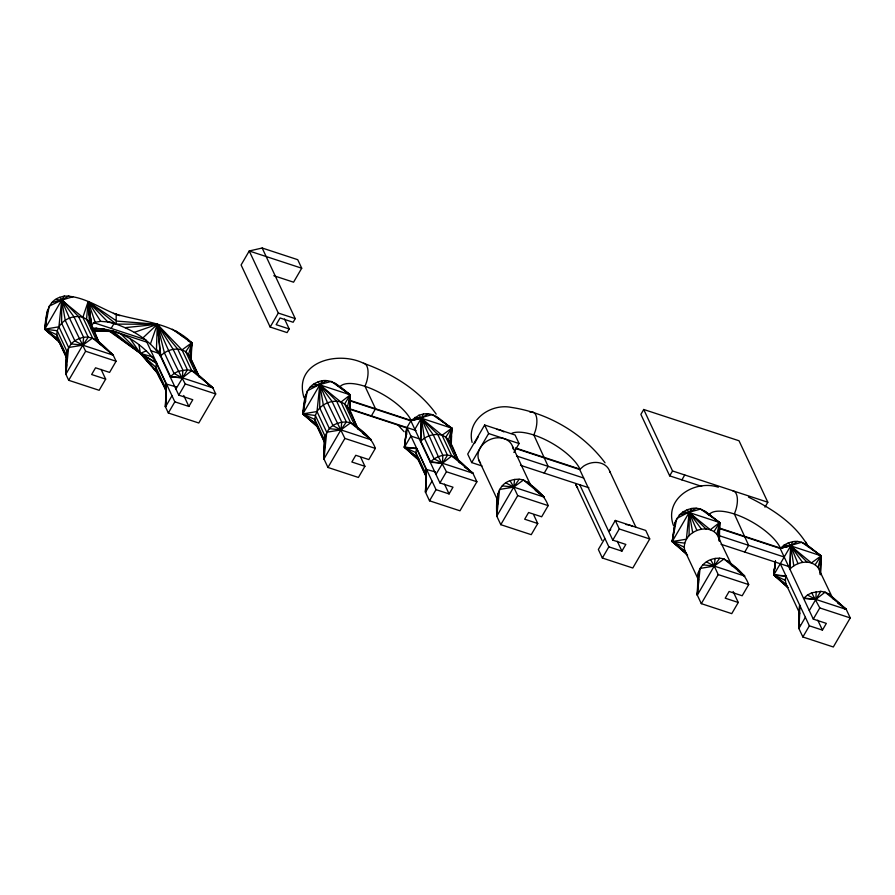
<?xml version="1.0" encoding="UTF-8"?>
<svg xmlns="http://www.w3.org/2000/svg" width="895" height="895" viewBox="0 0 895 895"><rect width="100%" height="100%" fill="white"/><g stroke="black" fill="none" stroke-linecap="round" stroke-linejoin="round"><path stroke-width="1.34" d="M119.874 315.7C101.616 309.446 84.242 295.82 64.283 296.077L61.677 300.116L61.632 323.229L71.331 343.926L82.776 345.157L113.229 355.158L116.081 361.244L109.582 372.409L95.552 367.8L91.637 374.524L105.666 379.133L99.155 390.298L68.702 380.297L65.85 374.211C65.424 361.625 64.239 343.769 79.129 338.724C93.382 332.235 104.033 346.835 113.229 355.158L110.924 354.073M697.91 576.369L697.306 595.119L701.3 603.644L731.752 613.646L738.263 602.48L725.207 598.184L729.123 591.472L742.179 595.757L748.69 584.592C744.718 573.068 733.866 565.215 723.999 558.972C719.569 557.686 714.881 558.066 710.585 559.644C702.653 562.709 695.829 571.413 698.615 580.184L684.932 550.962C683.142 545.514 685.313 539.674 689.105 535.624L689.15 512.511L691.757 508.472C703.257 506.201 711.066 516.93 719.602 522.512L719.468 541.419L718.763 537.604L719.602 522.512L704.331 510.877M108.541 321.596C128.578 327.671 148.827 338.142 160.507 356.165C166.671 349.408 177.691 346.701 185.724 351.724L195.412 372.421L212.865 387.871L182.412 377.869L170.195 376.862L174.077 373.483L178.284 371.28L187.413 369.792L191.698 370.619L195.412 372.421L212.865 387.871L215.717 393.957L198.791 422.999L168.327 412.998L165.485 406.912L166.112 384L176.483 386.92M350.124 412.405L350.247 394.852C341.241 387.714 330.512 376.314 317.848 382.064C304.513 386.584 303.942 402.191 302.857 413.893L318.262 427.519M805.377 617.293L798.877 628.469L799.682 605.121L798.877 628.469L802.871 636.983L833.323 646.984L850.25 617.93L846.256 609.417L828.804 593.967L825.089 592.166L820.804 591.349L811.675 592.826L807.469 595.03L803.587 598.408L815.804 599.415L846.256 609.417L828.804 593.967M451.248 445.609L451.807 428.19C443.059 422.675 435.149 411.745 423.492 414.005L421.355 418.189L420.84 441.145L430.529 461.842L442.454 463.23L472.907 473.231L476.901 481.756L459.974 510.799L429.51 500.808L425.528 492.284L426.154 469.36L435.473 471.945M780.295 563.738L809.371 625.818L822.438 630.102L826.342 623.39L813.286 619.105L780.216 548.501L784.087 545.122L788.294 542.918L790.71 545.849L789.905 569.186L790.71 545.849L792.847 541.654C804.504 539.394 812.414 550.336 821.162 555.851L820.57 574.601L819.865 570.786L821.162 555.851L805.422 544.059M171.985 395.747L165.485 406.912L166.112 384L156.412 363.303L140.392 353.357L108.194 330.389M349.766 412.371L350.247 394.852L340.111 387.513M719.121 540.032L719.602 522.512L700.617 509.065L679.406 514.927L675.031 522.445L672.223 541.553L687.617 555.18M799.772 624.553L798.877 628.469L799.503 605.546M191.161 361.58L191.765 342.819C171.068 321.898 139.844 321.775 113.441 313.362M537.75 523.508L524.683 519.212L528.598 512.499L541.665 516.784L548.165 505.619C544.194 494.096 533.342 486.242 523.474 480C519.055 478.713 514.368 479.093 510.06 480.671C495.181 485.705 496.356 503.561 496.792 516.146L500.786 524.671L531.238 534.673L537.75 523.508L533.756 514.983M156.412 350.236L157.319 324.303L116.708 321.081L88.146 301.593L82.843 317.367L92.543 338.064L113.229 355.158L109.895 352.63M166.078 404.305L165.485 406.912L166.28 383.575M349.632 412.696L350.247 394.852L331.262 381.404L310.05 387.267M349.195 400.121L411.141 420.449L418.938 415.258L421.355 418.189L420.549 441.526C424.901 436.805 431.345 434.22 437.756 434.467C452.165 435.194 453.586 453.038 459.627 462.603M426.322 468.946L425.528 492.284L432.028 481.118M719.132 536.239L719.602 522.512L716.09 520.644M59.126 341.879L44.75 329.17C45.835 317.468 46.406 301.85 59.741 297.341L78.547 316.55L88.247 337.247L82.776 345.157L65.85 374.211L66.946 351.444L57.258 330.747C59.987 321.808 69.407 316.103 78.547 316.55C92.968 317.277 94.378 335.122 100.419 344.687M191.06 357.553L191.765 342.819L185.332 338.265M450.968 445.598L451.416 436.223M451.55 433.549L451.807 428.19L441.09 420.594M497.888 493.38L496.792 516.146L513.719 487.104L519.189 479.183M698.402 572.352L697.306 595.119L714.232 566.076L719.703 558.156M820.268 574.601L821.162 555.851L801.707 542.247L780.216 548.501L719.636 528.609M816.229 591.573L815.804 599.415L809.293 610.58M165.485 406.912L166.011 397.313M425.673 489.543L425.528 492.284L426.154 469.36L416.634 448.25L404.428 447.243L406.71 427.955L411.085 420.437L432.352 414.586L451.807 428.19L450.498 443.126M425.908 485.426L426.356 477.192L425.651 473.377L415.962 452.68L416.455 448.663L404.428 447.243L406.766 427.967L350.079 409.362M798.877 628.469L799.705 613.366L799 609.551M66.554 371.638L65.85 374.211L66.677 364.701M188.095 340.906L191.765 342.819L185.724 351.724L188.599 354.409L199.54 377.343L190.456 357.765L191.765 342.819L172.31 329.226M324.438 453.508L323.956 458.945L327.95 467.458L358.403 477.46L364.914 466.295L360.92 457.77M497.15 512.074L496.792 516.146L499.555 489.453L513.719 487.104L523.474 480L544.171 497.094L513.719 487.104L505.854 482.864M497.855 503.93L497.396 497.396M697.664 591.047L697.306 595.119L700.069 568.426L714.232 566.076L723.999 558.972L744.696 576.067L714.232 566.076L706.379 561.847M698.257 584.256L698.492 581.537M65.85 374.211L68.613 347.506L58.913 326.82L61.677 300.116L68.859 295.853M191.071 349.497L191.765 342.819L182.009 349.923L191.698 370.619L212.865 387.871L210.459 386.752M305.665 394.784L302.857 413.893L314.861 419.486L324.561 440.183L325.265 443.998L315.566 423.301L314.861 419.486L315.364 415.481L317.02 411.543L319.783 384.85L322.39 380.811M358.537 429.421C352.485 419.856 351.075 402.012 336.665 401.284C328.89 400.938 321.115 404.898 317.02 411.543L326.72 432.24L323.956 458.945L340.883 429.891L346.354 421.97L336.665 401.284L317.848 382.064M450.565 440.206L450.979 436.201M451.527 430.864L451.807 428.19L449.368 426.915M820.2 565.192L821.162 555.851L817.504 553.927M514.614 479.407L513.719 487.104L517.713 495.617L548.165 505.619M715.127 558.379L714.232 566.076L718.226 574.59L748.69 584.592M775.462 561.031L773.783 574.903L785.989 575.91C784.747 579.826 785.452 584.189 787.88 587.512L773.783 574.903L775.417 561.12L773.783 574.903L787.768 587.489M47.558 310.05L44.75 329.17L59.316 341.935L66.733 357.754M406.766 427.967L406.733 434.522M675.031 522.445L672.223 541.553L686.789 554.329L684.932 550.962L672.223 541.553L676.687 518.507L696.321 508.248M783.091 582.589L773.783 574.903L775.462 561.78M404.987 444.692L404.428 447.243L419.408 460.724M799.705 613.366L786.023 584.155L773.783 574.903L774.634 571.088M731.886 565.606L716.906 534.248L719.602 522.512L689.15 512.511L682.997 511.929L679.406 514.927M46.093 324.147L44.75 329.17L56.396 338.657M303.864 410.134L302.857 413.893L317.423 426.669L325.411 443.707M677.515 545.872L672.223 541.553L673.555 536.541M191.765 342.819L188.599 354.409L190.456 357.765M832.976 598.789L818.008 567.43L821.162 555.851L790.71 545.849L784.087 545.122M150.416 344.027L157.319 324.303L116.227 324.113L107.87 321.965L100.71 321.339L95.183 322.278L91.648 324.74L88.146 301.593L116.227 324.113L116.149 314.044M92.756 328.465C117.726 327.604 142.406 342.897 156.591 362.878C153.593 373.014 163.248 381.438 165.743 390.6M364.914 466.295L351.858 462.01L355.762 455.286L368.829 459.582L375.329 448.406C371.358 436.883 360.517 429.041 350.65 422.798C346.22 421.5 341.532 421.892 337.236 423.458C322.357 428.504 323.531 446.359 323.956 458.945L325.053 436.178L315.364 415.481L302.857 413.893L307.332 390.858L326.966 380.588M474.507 443.472L478.21 436.849M604.684 538.745L598.352 549.485L602.346 558.01L632.799 568.012L649.736 538.958L645.742 530.444L615.279 520.442L609.07 531.227A18.213 14.689 -25.1 0 1 610.759 529.639M684.753 474.976L681.9 479.877M73.144 296.67L61.677 300.116L44.75 329.17L57.459 338.567L59.316 341.935M68.702 380.297L85.629 351.243L69.43 318.027L61.677 300.116L55.524 299.534M111.17 328.398L114.426 322.804M175.901 389.034L187.413 369.792L177.713 349.106L157.319 324.303L125.233 327.659M168.327 412.998L174.838 401.833L145.751 339.753L93.237 322.513M174.838 401.833L188.867 406.442L192.783 399.729L178.754 395.12L185.265 383.955C174.76 364.679 165.62 344.664 157.319 324.303L134.306 332.369M284.554 319.034L289.208 328.968L287.094 332.604L270.167 327.044L241.091 264.965L249.235 250.98L262.168 248.016L297.722 259.684L301.716 268.209L293.571 282.193L273.814 275.705M270.167 327.044L278.311 313.071L249.235 250.98L301.716 268.209M262.168 248.016L295.238 318.62L293.124 322.256L280.068 317.971L276.152 324.684L289.208 328.968M327.95 467.458L344.877 438.416L327.536 402.761L319.783 384.85L313.63 384.268M371.156 416.287L375.531 408.758L365.026 386.338L366.614 381.863A18.213 8.167 -71.8 0 0 363.482 363.236C338.064 350.661 292.967 361.681 304.031 397.727M414.844 429.354L421.355 418.189L428.067 413.77M435.943 474.395L447.455 455.163L437.756 434.467L421.355 418.189L414.732 417.462M429.51 500.808L436.022 489.643L406.934 427.553L404.428 447.243L418.524 459.851L426.501 476.89M436.022 489.643L449.077 493.928L452.993 487.204L439.937 482.92L446.437 471.754L438.326 456.651L421.355 418.189L411.141 420.449A41.931 16.121 30.2 0 0 374.602 390.13A41.931 16.121 30.2 0 0 339.44 387.423M513.875 452.467L519.078 443.54L515.095 435.015L484.631 425.013L467.705 454.067L471.699 462.581L482.013 465.971M471.699 462.581L488.625 433.538L484.631 425.013M500.786 524.671L517.713 495.617M544.216 473.086L548.132 466.373L533.867 435.026L535.456 430.551A18.213 8.167 -71.8 0 0 530.03 412.215M764.968 507.141L767.821 502.24L739.024 440.765L643.729 409.485L640.876 414.385L669.673 475.86L701.68 486.365M602.346 558.01L608.857 546.845L579.77 484.766M608.857 546.845L621.913 551.13L625.829 544.417L612.773 540.132L619.273 528.967L615.279 520.442M669.673 475.86L672.525 470.96L643.729 409.485M684.227 547.147L672.223 541.553L689.15 512.511L687.203 509.725L682.997 511.929M701.3 603.644L718.226 574.59M744.741 552.058L748.645 545.346L734.381 513.998L735.97 509.523A18.213 8.167 -71.8 0 0 732.837 490.896M785.318 580.34L773.783 574.903L790.71 545.849L797.423 541.43M802.871 636.983L809.371 625.818M813.286 619.105L819.798 607.94L811.675 592.826M716.906 534.248L714.031 531.563L719.602 522.512L710.317 529.762C702.832 527.535 694.531 530.164 689.105 535.624M820.804 591.349L815.804 599.415L803.878 598.028M818.008 567.43L815.121 564.756L821.162 555.851L811.407 562.944C803.923 560.717 795.621 563.358 790.196 568.806M612.773 540.132L579.691 469.517L583.574 466.15A18.213 14.689 -25.1 0 1 609.652 471.117L635.819 526.998M142.887 337.941L157.319 324.303L182.009 349.923M191.698 370.619L182.412 377.869L170.486 376.482L160.798 355.785L157.319 324.303L173.138 349.33L182.837 370.027L182.412 377.869L174.077 373.483L164.378 352.787L157.319 324.303L160.507 356.165M349.878 412.483L350.247 394.852L319.783 384.85L323.33 404.965L333.018 425.662L340.883 429.891L371.347 439.892L350.65 422.798L340.95 402.101L350.247 394.852L346.734 392.983M348.96 400.512L410.85 420.84L421.355 418.189L442.052 435.283L451.74 455.98L442.454 463.23L430.238 462.223C433.549 458.609 438.091 456.327 442.88 455.387C456.081 452.769 463.644 466.687 472.907 473.231L470.792 471.665M92.543 338.064L82.776 345.157L68.613 347.506M350.65 422.798L340.883 429.891L326.72 432.24M442.052 435.283L451.807 428.19L421.355 418.189L424.42 438.147L434.12 458.844L442.454 463.23L442.88 455.387L433.18 434.69L421.355 418.189M82.843 317.367L61.677 300.116L49.225 306.124L44.75 329.17L56.754 334.752L66.454 355.449M92.99 331.072L110.678 331.43L140.392 353.357L146.5 350.75M110.678 331.43L112.311 330.837L146.892 342.181M59.741 297.341L64.283 296.077M418.938 415.258L423.492 414.005M687.203 509.725L691.757 508.472M788.294 542.918L792.847 541.654M51.944 302.532L61.677 300.116L73.983 316.774L83.671 337.471L82.776 345.157L74.911 340.928L65.223 320.231L61.677 300.116M815.121 564.756L811.407 562.944L790.71 545.849L780.507 548.109L718.551 527.781M807.111 562.127L790.71 545.849L780.44 548.098A41.931 16.121 30.2 0 0 743.958 517.791A41.931 16.121 30.2 0 0 708.795 515.084M91.268 329.002L96.794 328.051M58.913 326.82L44.75 329.17L57.258 330.747L56.754 334.752L57.459 338.567L66.588 358.045M317.02 411.543L302.857 413.893L319.783 384.85L340.95 402.101M674.864 542.426L672.223 541.553L686.387 539.204L689.15 512.511L710.317 529.762L714.031 531.563M93.046 329.338L103.954 328.678M93.136 330.747L112.311 330.837L140.392 353.357L155.92 367.308L165.609 388.005L166.078 390.544M502.274 485.862L513.719 487.104L510.06 480.671M702.788 564.834L714.232 566.076L710.585 559.644M773.783 574.903L785.81 576.324M718.338 487.204C694.755 479.418 663.743 498.616 673.398 525.387M672.223 541.553L684.72 543.142M121.317 334.372L140.392 353.357L152.508 356.948M278.311 313.071L295.238 318.62M672.525 470.96L767.821 502.24M488.625 433.538L519.078 443.54M515.397 447.936L579.982 469.137A41.931 16.121 30.2 0 0 548.299 441.201A41.931 16.121 30.2 0 0 511.761 433.325M516.482 448.775L579.691 469.517M516.527 455.991L583.685 478.042M348.994 408.534L416.085 430.551M520.51 465.31L588.91 487.764M719.681 535.836L784.199 557.014M150.886 350.706L159.813 353.637M420.068 439.076L410.928 436.078L404.428 447.243L418.916 459.202M721.034 544.283L789.435 566.736M85.629 351.243L116.081 361.244M185.265 383.955L215.717 393.957M344.877 438.416L375.329 448.406M446.437 471.754L476.901 481.756M619.273 528.967L649.736 538.958M819.798 607.94L850.25 617.93M363.482 363.236C391.473 373.304 418.737 389.515 436.212 414.116M843.862 608.298L846.256 609.417L825.089 592.166L815.804 599.415L807.469 595.03M748.511 497.105C771.725 508.584 795.42 523.497 808.308 546.733M605.042 462.804C582.925 433.18 547.818 412.841 511.325 407.404C490.784 403.209 466.351 419.878 472.101 442.41M130.39 339.082L140.392 353.357L156.591 362.878M183.195 336.744L176.024 331.038M837.787 603.14L840.964 605.49M843.079 607.067L846.256 609.417M464.438 466.966L467.615 469.316M207.573 383.944L212.865 387.871M738.017 571.021L744.696 576.067L727.713 560.785M535.277 490.37L544.171 497.094L527.189 481.812M362.441 433.158L371.347 439.892L354.364 424.599L344.664 403.913L350.247 394.852L347.551 406.587L358.481 429.522M680.681 548.456L683.858 551.04M451.74 455.98L472.907 473.231L455.454 457.792L445.766 437.096L451.807 428.19L448.641 439.769L459.582 462.704M316.617 425.114L302.857 413.893L315.566 423.301L317.423 426.669M107.87 321.965L88.146 301.593L86.558 319.179L96.257 339.876L113.229 355.158M436.066 416.399L438.953 419.073M334.976 383.217L337.851 385.89M706.021 528.945L689.15 512.511L692.685 532.626M397.57 424.588L404.104 431.703M138.971 344.664L140.392 353.357L146.086 359.264M158.482 374.479L140.392 353.357L156.625 371.123L165.888 390.309M140.392 353.357L151.333 365.775M153.157 367.845L156.804 371.984M701.445 529.169L689.15 512.511L696.903 530.422M793.787 565.808L790.71 545.849L802.535 562.351M100.71 321.339L88.146 301.593L89.444 321.853L99.132 342.55M805.567 541.777L807.279 544.865M730.6 563.458L731.83 565.696M418.524 459.851L416.667 456.495L415.962 452.68L404.428 447.243L416.667 456.495L426.356 477.192M817.784 620.168L822.438 630.102M733.128 591.517L738.263 602.48M617.259 541.195L621.913 551.13M602.044 540.479L575.809 484.486A18.213 14.689 -25.1 0 0 577.667 487.842M512.544 446.46L530.757 485.336M478.702 459.817L498.101 501.211M444.524 484.184L449.077 493.928M410.85 420.84L439.937 482.92M183.732 395.489L188.867 406.442M157.654 350.079L178.754 395.12M101.101 369.389L105.666 379.133M790.71 545.849L797.993 563.615M95.183 322.278L88.146 301.593L88.694 308.327M609.652 471.117L609.842 472.146M305.173 398.79L305.687 401.575M89.601 315.264L88.146 301.593L92.006 329.024L88.146 301.593L88.84 308.518M89.903 317.993L90.194 320.734M89.108 311.292L89.388 314.067M89.019 312.377L89.243 315.062M496.915 429.376A18.213 14.689 -25.1 0 1 503.818 431.905M480.57 463.174A18.213 14.689 -25.1 0 1 489.945 439.579A18.213 14.689 -25.1 0 1 513.148 448.966M625.985 524.548A18.213 14.689 -25.1 0 1 632.832 526.473M319.783 384.85L319.739 407.963L329.438 428.66L340.883 429.891L341.778 422.205L332.09 401.508L319.783 384.85"/></g></svg>
